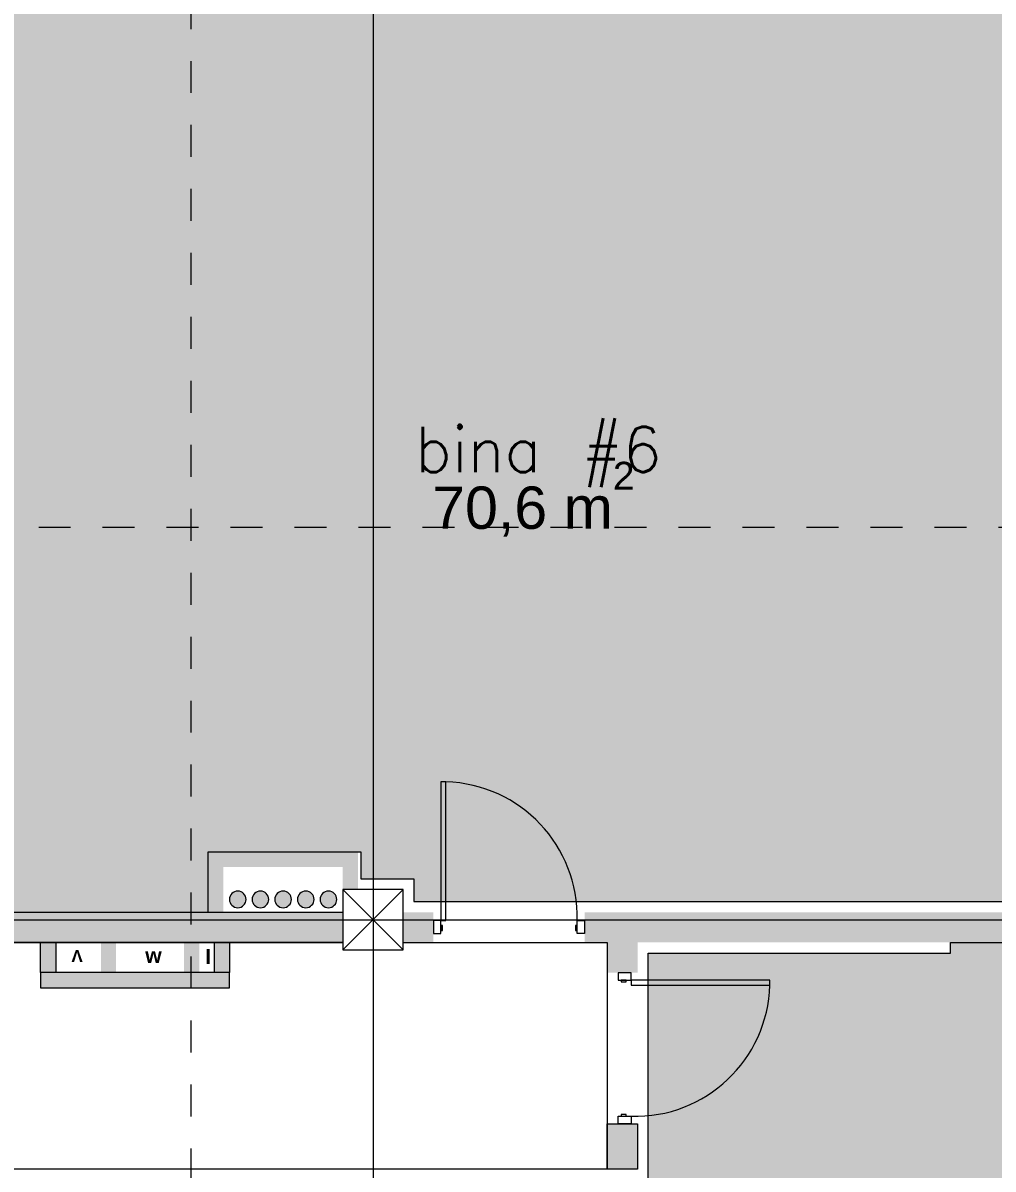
# Model space of a CAD drawing. Header units: metres. Extents: x 476297 to 476657, y 4620828 to 4621206.
# Drawn here: x 476423.04 to 476429.46, y 4621073.07 to 4621080.66 of the extents above; entities that cross this region are included whole.
import ezdxf

# ---------------------------------------------------------------- set-up
doc = ezdxf.new("R2010")
doc.units = ezdxf.units.M
doc.header["$MEASUREMENT"] = 0
doc.linetypes.add('Dashed', pattern=[0.423333, 0.211667, -0.211667])
for name, color, linetype in [('2D Drafting - General_Pen_No__1', 7, 'Continuous'), ('2D Drafting - General_Pen_No__1_Pen_No__7', 7, 'Continuous'), ('2D Drafting - General_Pen_No__250', 7, 'Continuous'), ('2D Drafting - General_Pen_No__250_Pen_No__7', 7, 'Continuous'), ('a-iataki_Pen_No__1', 7, 'Continuous'), ('Annotation - Text_Pen_No__7', 7, 'Continuous'), ('Doors_Pen_No__7_Pen_No__7', 7, 'Continuous'), ('G-Anno-Nplt', 7, 'Continuous'), ('New.', 7, 'Continuous'), ('New0_Pen_No__250', 7, 'Continuous'), ('New2D Drafting - General_Pen_No__30_Pen_No__9_Pen_No__9', 7, 'Continuous'), ('Newshenobebi', 7, 'Continuous'), ('shaxtebi da milebi_Pen_No__1_Pen_No__1', 7, 'Continuous'), ('shaxtebi da milebi_Pen_No__5_Pen_No__5', 7, 'Continuous'), ('zoma', 7, 'Continuous'), ('zoma_Pen_No__5', 7, 'Continuous')]:
    doc.layers.add(name, color=color, linetype=linetype)
doc.styles.add('GENERATED_STYLE_1', font='arial.ttf')
doc.styles.add('GENERATED_STYLE_2', font='arial.ttf')
doc.styles.add('GENERATED_STYLE_5', font='arialbd.ttf')
doc.dimstyles.new('GENERATED_STYLE__1', dxfattribs={"dimtxt": 0.2, "dimasz": 0.064421, "dimexe": 0.18, "dimexo": 0.003, "dimgap": 0.09, "dimtad": 1, "dimtih": 1, "dimtoh": 1, "dimzin": 0, "dimdsep": 46, "dimtxsty": 'GENERATED_STYLE_2', "dimblk": 'ARROWHEAD_2', "dimblk1": 'ARROWHEAD_2', "dimblk2": 'ARROWHEAD_2', "dimcen": 0.09, "dimclrd": 142, "dimclre": 142, "dimclrt": 142, "dimadec": 0, "dimazin": 0, "dimtfac": 1, "dimtdec": 4, "dimtmove": 0, "dimatfit": 3, "dimfxl": 1, "dimtolj": 1, "dimtzin": 0, "dimarcsym": 0})

# ---------------------------------------------------------------- blocks, each defined once
blk = doc.blocks.new('*D344', base_point=(476844.5271, 4621385.791))
at = {"layer": 'zoma', "color": 142, "linetype": 'Continuous', "lineweight": 0, "transparency": 16777216}
for p, q in [((476418.6795, 4621099.6333), (476418.6305, 4621099.5485)), ((476418.655, 4621099.5273), (476418.655, 4621099.6545)), ((476425.1795, 4621099.6333), (476425.1305, 4621099.5485)), ((476425.155, 4621099.5273), (476425.155, 4621099.6545)), ((476418.655, 4621099.5909), (476425.155, 4621099.5909))]:
    blk.add_line(p, q, dxfattribs=at)
at = {"layer": 'zoma', "color": 142, "lineweight": 0, "transparency": 16777216, "char_height": 0.2, "attachment_point": 7, "style": 'GENERATED_STYLE_2'}
for s, insert in [('\\A1;{\\pql;\\fArial CYR|b0|i0|c204|p34;6,50}', (476421.639, 4621099.6309)), ('\\A1;{\\pql;\\fArial CYR|b0|i0|c204|p34;0,40}', (476424.5984, 4621099.6309))]:
    blk.add_mtext(s, dxfattribs=dict(at, insert=insert))
blk = doc.blocks.new('ARROWHEAD_2')
at = {"color": 0, "linetype": 'Continuous', "lineweight": 0}
for p, q in [((0, 0), (-1, 0)), ((-0.38, -0.66), (0.38, 0.66))]:
    blk.add_line(p, q, dxfattribs=at)
blk = doc.blocks.new('*D345', base_point=(476844.5271, 4621385.791))
at = {"layer": 'zoma', "color": 142, "linetype": 'Continuous', "lineweight": 0, "transparency": 16777216}
for p, q in [((476425.1795, 4621099.6333), (476425.1305, 4621099.5485)), ((476425.155, 4621099.5273), (476425.155, 4621099.6545)), ((476425.5795, 4621099.6333), (476425.5305, 4621099.5485)), ((476425.555, 4621099.5273), (476425.555, 4621099.6545)), ((476425.155, 4621099.5909), (476425.555, 4621099.5909))]:
    blk.add_line(p, q, dxfattribs=at)
blk = doc.blocks.new('*D346', base_point=(476844.5271, 4621385.791))
at = {"layer": 'zoma', "color": 142, "linetype": 'Continuous', "lineweight": 0, "transparency": 16777216}
for p, q in [((476425.5795, 4621099.6333), (476425.5305, 4621099.5485)), ((476425.555, 4621099.5273), (476425.555, 4621099.6545)), ((476432.0795, 4621099.6333), (476432.0305, 4621099.5485)), ((476432.055, 4621099.5273), (476432.055, 4621099.6545)), ((476425.555, 4621099.5909), (476432.055, 4621099.5909))]:
    blk.add_line(p, q, dxfattribs=at)
at = {"layer": 'zoma', "color": 142, "lineweight": 0, "transparency": 16777216, "char_height": 0.2, "attachment_point": 7, "style": 'GENERATED_STYLE_2'}
for s, insert in [('\\A1;{\\pql;\\fArial CYR|b0|i0|c204|p34;6,50}', (476428.539, 4621099.6309)), ('\\A1;{\\pql;\\fArial CYR|b0|i0|c204|p34;0,40}', (476431.4984, 4621099.6309))]:
    blk.add_mtext(s, dxfattribs=dict(at, insert=insert))

msp = doc.modelspace()

# ---------------------------------------------------------------- hatches: boundary and pattern name
at = {"layer": '2D Drafting - General_Pen_No__250', "linetype": 'Continuous', "lineweight": 0}
msp.add_hatch(color=7, dxfattribs=at).paths.add_polyline_path([(476423.256, 4621074.5706), (476423.256, 4621074.3712), (476423.156, 4621074.3712), (476423.156, 4621074.5706)])
at = {"layer": '2D Drafting - General_Pen_No__250_Pen_No__7', "linetype": 'Continuous', "lineweight": 0}
for points in [[(476425.1558, 4621075.1706), (476425.2557, 4621075.1706), (476425.2557, 4621074.9206), (476425.1558, 4621074.9206), (476425.1558, 4621075.0706), (476424.3658, 4621075.0706), (476424.3658, 4621074.7706), (476424.2656, 4621074.7706), (476424.2656, 4621075.1706)], [(476425.1558, 4621074.5706), (476421.5558, 4621074.5706), (476421.5558, 4621074.7706), (476425.1558, 4621074.7706)], [(476425.7554, 4621074.5706), (476425.5558, 4621074.5706), (476425.5558, 4621074.7706), (476425.7554, 4621074.7706)], [(476432.0558, 4621074.5706), (476426.7554, 4621074.5706), (476426.7554, 4621074.7706), (476432.0558, 4621074.7706)], [(476427.1061, 4621074.5706), (476427.1061, 4621074.3704), (476426.9061, 4621074.3704), (476426.9061, 4621074.5706)], [(476426.9061, 4621073.3704), (476427.1061, 4621073.3704), (476427.1061, 4621073.0706), (476426.9061, 4621073.0706)]]:
    msp.add_hatch(color=7, dxfattribs=at).paths.add_polyline_path(points)
at = {"layer": 'G-Anno-Nplt', "linetype": 'Continuous', "lineweight": 0}
for points in [[(476432.1858, 4621074.9906), (476432.1858, 4621081.3506), (476431.9858, 4621081.3506), (476431.9858, 4621081.5506), (476425.6258, 4621081.5506), (476425.6258, 4621081.3506), (476425.0858, 4621081.3506), (476425.0858, 4621081.5506), (476421.6258, 4621081.5506), (476421.6258, 4621076.2206), (476421.5558, 4621076.2206), (476421.5558, 4621074.7706), (476424.2656, 4621074.7706), (476424.2656, 4621074.8406), (476424.2656, 4621075.1706), (476425.2758, 4621075.1706), (476425.2758, 4621074.9906), (476425.6258, 4621074.9906), (476425.6258, 4621074.8406), (476431.9858, 4621074.8406), (476431.9858, 4621074.9906)], [(476432.2558, 4621074.1004), (476432.2558, 4621072.6706), (476432.1858, 4621072.6706), (476432.1858, 4621072.0723), (476431.7858, 4621072.0723), (476431.7858, 4621071.2501), (476431.9858, 4621071.2501), (476431.9858, 4621070.9804), (476432.1858, 4621070.9804), (476432.1858, 4621064.5906), (476431.9858, 4621064.5906), (476431.9858, 4621064.4606), (476425.6258, 4621064.4606), (476425.6258, 4621064.5906), (476425.5258, 4621064.5906), (476425.5258, 4621070.9506), (476425.6258, 4621070.9506), (476425.6258, 4621071.4906), (476425.5258, 4621071.4906), (476425.5258, 4621072.4006), (476425.966, 4621072.4006), (476425.966, 4621072.8006), (476427.1761, 4621072.8006), (476427.1761, 4621074.5006), (476429.1758, 4621074.5006), (476429.1758, 4621074.5706), (476431.8558, 4621074.5706), (476431.8558, 4621074.1004), (476432.1858, 4621074.1004)]]:
    msp.add_hatch(color=167, dxfattribs=at).paths.add_polyline_path(points)
at = {"layer": 'New2D Drafting - General_Pen_No__30_Pen_No__9_Pen_No__9', "linetype": 'Continuous', "lineweight": 0}
for points in [[(476423.556, 4621074.3709), (476423.556, 4621074.5707), (476423.656, 4621074.5707), (476423.656, 4621074.3709)], [(476424.106, 4621074.5706), (476424.206, 4621074.5706), (476424.206, 4621074.3709), (476424.106, 4621074.3709)], [(476424.306, 4621074.5706), (476424.406, 4621074.5706), (476424.406, 4621074.3708), (476424.306, 4621074.3708)], [(476423.156, 4621074.2709), (476424.406, 4621074.2709), (476424.406, 4621074.3709), (476423.156, 4621074.3709)]]:
    msp.add_hatch(color=7, dxfattribs=at).paths.add_polyline_path(points)
at = {"layer": 'shaxtebi da milebi_Pen_No__1_Pen_No__1', "linetype": 'Continuous', "lineweight": 0}
msp.add_hatch(color=1, dxfattribs=at).paths.add_polyline_path([(476425.0058, 4621074.8556, -1), (476425.1158, 4621074.8556, -1)])
at = {"layer": 'shaxtebi da milebi_Pen_No__5_Pen_No__5', "linetype": 'Continuous', "lineweight": 0}
for color, points in [(251, [(476424.4058, 4621074.8556, 1), (476424.5158, 4621074.8556, 1)]), (251, [(476424.5558, 4621074.8556, 1), (476424.6658, 4621074.8556, 1)]), (5, [(476424.7058, 4621074.8556, 1), (476424.8158, 4621074.8556, 1)]), (5, [(476424.8558, 4621074.8556, 1), (476424.9658, 4621074.8556, 1)])]:
    msp.add_hatch(color=color, dxfattribs=at).paths.add_polyline_path(points)

# ---------------------------------------------------------------- linework, layer by layer
at = {"layer": '2D Drafting - General_Pen_No__1', "color": 7, "linetype": 'Continuous', "lineweight": 0}
for p, q in [((476425.5558, 4621074.5206), (476425.1558, 4621074.9206)), ((476425.1558, 4621074.5206), (476425.5558, 4621074.9206))]:
    msp.add_line(p, q, dxfattribs=at)
at = {"layer": '2D Drafting - General_Pen_No__1', "color": 7, "linetype": 'Continuous', "lineweight": 0, "flags": 128}
msp.add_lwpolyline([(476425.1558, 4621074.5206), (476425.5558, 4621074.5206), (476425.5558, 4621074.9206), (476425.1558, 4621074.9206)], close=True, dxfattribs=at)
at = {"layer": '2D Drafting - General_Pen_No__1_Pen_No__7', "color": 7, "linetype": 'Continuous', "lineweight": 0}
for centre, start, end in [((476425.8132, 4621074.7403), 358.3962, 88.3962), ((476427.0886, 4621074.3127), 268.3962, 358.3962)]:
    msp.add_arc(centre, 0.8932, start, end, dxfattribs=at)
at = {"layer": '2D Drafting - General_Pen_No__250', "color": 7, "linetype": 'Continuous', "lineweight": 0, "flags": 128}
msp.add_lwpolyline([(476423.256, 4621074.5706), (476423.256, 4621074.3712), (476423.156, 4621074.3712), (476423.156, 4621074.5706)], close=True, dxfattribs=at)
at = {"layer": '2D Drafting - General_Pen_No__250_Pen_No__7', "color": 7, "linetype": 'Continuous', "lineweight": 0, "flags": 128}
for points in [[(476425.1558, 4621074.5706), (476421.5558, 4621074.5706), (476421.5558, 4621074.7706), (476425.1558, 4621074.7706)], [(476426.9061, 4621073.3704), (476427.1061, 4621073.3704), (476427.1061, 4621073.0706), (476426.9061, 4621073.0706)]]:
    msp.add_lwpolyline(points, close=True, dxfattribs=at)
at = {"layer": 'Doors_Pen_No__7_Pen_No__7', "color": 7, "linetype": 'Continuous', "lineweight": 0, "flags": 128}
for points in [[(476425.8048, 4621074.7153), (476425.8382, 4621074.7153), (476425.8382, 4621075.6332), (476425.8048, 4621075.6332)], [(476425.7554, 4621074.6306), (476425.8048, 4621074.6306), (476425.8048, 4621074.7153), (476425.7554, 4621074.7153)], [(476425.8048, 4621074.6486), (476425.8159, 4621074.6486), (476425.8159, 4621074.6819), (476425.8048, 4621074.6819)], [(476426.6949, 4621074.6486), (476426.7061, 4621074.6486), (476426.7061, 4621074.6819), (476426.6949, 4621074.6819)], [(476426.7554, 4621074.6306), (476426.7061, 4621074.6306), (476426.7061, 4621074.7153), (476426.7554, 4621074.7153)], [(476426.9789, 4621074.3704), (476426.9789, 4621074.321), (476427.0636, 4621074.321), (476427.0636, 4621074.3704)], [(476426.9969, 4621074.321), (476426.9969, 4621074.3099), (476427.0303, 4621074.3099), (476427.0303, 4621074.321)], [(476427.0636, 4621074.321), (476427.0636, 4621074.2877), (476427.9815, 4621074.2877), (476427.9815, 4621074.321)], [(476426.9789, 4621073.3704), (476426.9789, 4621073.4198), (476427.0636, 4621073.4198), (476427.0636, 4621073.3704)], [(476426.9969, 4621073.4309), (476426.9969, 4621073.4198), (476427.0303, 4621073.4198), (476427.0303, 4621073.4309)]]:
    msp.add_lwpolyline(points, close=True, dxfattribs=at)
at = {"layer": 'G-Anno-Nplt', "color": 7, "linetype": 'Continuous', "lineweight": 0, "flags": 128}
msp.add_lwpolyline([(476432.1858, 4621074.9906), (476432.1858, 4621081.3506), (476431.9858, 4621081.3506), (476431.9858, 4621081.5506), (476425.6258, 4621081.5506), (476425.6258, 4621081.3506), (476425.0858, 4621081.3506), (476425.0858, 4621081.5506), (476421.6258, 4621081.5506), (476421.6258, 4621076.2206), (476421.5558, 4621076.2206), (476421.5558, 4621074.7706), (476424.2656, 4621074.7706), (476424.2656, 4621074.8406), (476424.2656, 4621075.1706), (476425.2758, 4621075.1706), (476425.2758, 4621074.9906), (476425.6258, 4621074.9906), (476425.6258, 4621074.8406), (476431.9858, 4621074.8406), (476431.9858, 4621074.9906)], close=True, dxfattribs=at)
msp.add_lwpolyline([(476427.1761, 4621072.8006), (476427.1761, 4621074.5006), (476429.1758, 4621074.5006), (476429.1758, 4621074.5706), (476431.8558, 4621074.5706), (476431.8558, 4621074.1004), (476432.1858, 4621074.1004), (476432.2558, 4621074.1004), (476432.2558, 4621072.6706)], dxfattribs=at)
at = {"layer": 'New0_Pen_No__250', "color": 7, "linetype": 'Continuous', "lineweight": 0, "flags": 128}
msp.add_lwpolyline([(476416.9056, 4621073.0706), (476416.9056, 4621074.5706), (476418.2558, 4621074.5706), (476418.2558, 4621074.5206), (476418.6558, 4621074.5206), (476418.6558, 4621074.9206), (476418.4558, 4621074.9206), (476418.4558, 4621081.4204), (476418.6558, 4621081.4204), (476418.6558, 4621081.6206), (476421.3559, 4621081.6206), (476421.3559, 4621074.5706), (476425.1558, 4621074.5706), (476425.1558, 4621074.5206), (476425.5558, 4621074.5206), (476425.5558, 4621074.5706), (476426.9061, 4621074.5706), (476426.9061, 4621073.0706)], close=True, dxfattribs=at)
at = {"layer": 'New2D Drafting - General_Pen_No__30_Pen_No__9_Pen_No__9', "color": 7, "linetype": 'Continuous', "lineweight": 0, "flags": 128}
for points in [[(476424.306, 4621074.5706), (476424.406, 4621074.5706), (476424.406, 4621074.3708), (476424.306, 4621074.3708)], [(476423.156, 4621074.2709), (476424.406, 4621074.2709), (476424.406, 4621074.3709), (476423.156, 4621074.3709)]]:
    msp.add_lwpolyline(points, close=True, dxfattribs=at)
at = {"layer": 'Newshenobebi', "color": 1, "linetype": 'Dashed', "lineweight": 0}
for points in [[(476424.1515, 4621061.5656), (476424.1515, 4621086.3944)], [(476436.9018, 4621077.3163), (476385.8286, 4621077.3163)]]:
    msp.add_lwpolyline(points, dxfattribs=at)
at = {"layer": 'shaxtebi da milebi_Pen_No__1_Pen_No__1', "color": 1, "linetype": 'Continuous', "lineweight": 0, "flags": 128}
msp.add_lwpolyline([(476425.0058, 4621074.8556, 1), (476425.1158, 4621074.8556, 1)], format="xyb", close=True, dxfattribs=at)
at = {"layer": 'shaxtebi da milebi_Pen_No__5_Pen_No__5', "color": 251, "linetype": 'Continuous', "lineweight": 0, "flags": 128}
for points in [[(476424.4058, 4621074.8556, 1), (476424.5158, 4621074.8556, 1)], [(476424.5558, 4621074.8556, 1), (476424.6658, 4621074.8556, 1)]]:
    msp.add_lwpolyline(points, format="xyb", close=True, dxfattribs=at)
at = {"layer": 'shaxtebi da milebi_Pen_No__5_Pen_No__5', "color": 5, "linetype": 'Continuous', "lineweight": 0, "flags": 128}
for points in [[(476424.7058, 4621074.8556, 1), (476424.8158, 4621074.8556, 1)], [(476424.8558, 4621074.8556, 1), (476424.9658, 4621074.8556, 1)]]:
    msp.add_lwpolyline(points, format="xyb", close=True, dxfattribs=at)
at = {"layer": 'zoma_Pen_No__5', "color": 5, "linetype": 'Continuous', "lineweight": 0}
for p, q in [((476425.3558, 4621085.3302), (476425.3558, 4621060.6194)), ((476386.7753, 4621074.7206), (476436.6616, 4621074.7206)), ((476386.7753, 4621074.7206), (476436.6616, 4621074.7206))]:
    msp.add_line(p, q, dxfattribs=at)

# ---------------------------------------------------------------- texts
at = {"layer": 'a-iataki_Pen_No__1', "color": 1, "linetype": 'Continuous', "lineweight": 0, "insert": (476423.3604, 4621074.441), "char_height": 0.08, "attachment_point": 3, "rotation": 180.00001, "style": 'GENERATED_STYLE_5'}
msp.add_mtext('\\A1;{\\pqr;\\fArial|b1|i0|c0|p34;V}', dxfattribs=at)
at = {"layer": 'Annotation - Text_Pen_No__7', "color": 142, "linetype": 'Continuous', "lineweight": 0, "insert": (476426.4494, 4621077.9831), "char_height": 0.3, "attachment_point": 2}
msp.add_mtext('\\A1;{\\pqc;\\Ftxt.shx;bina #\\Ftxt.shx;6}', dxfattribs=at)
at = {"layer": 'G-Anno-Nplt', "color": 142, "lineweight": 0, "insert": (476425.747, 4621077.2558), "char_height": 0.28, "attachment_point": 7, "style": 'GENERATED_STYLE_1'}
msp.add_mtext('{\\fArial|b0|i0|c0|p34;70,6 m{\\H0.66x;\\S2^  ;}}', dxfattribs=at)
at = {"layer": 'New.', "color": 1, "linetype": 'Continuous', "lineweight": 0, "char_height": 0.1, "attachment_point": 2, "rotation": 0.00001, "style": 'GENERATED_STYLE_5'}
for s, insert in [('\\A1;{\\pqc;\\fArial|b1|i0|c0|p34;w}', (476423.903, 4621074.535)), ('\\A1;{\\pqc;\\fArial|b1|i0|c0|p34;I}', (476424.2652, 4621074.5272))]:
    msp.add_mtext(s, dxfattribs=dict(at, insert=insert))

# ---------------------------------------------------------------- dimensions: what is measured, and where the dimension line sits
at = {"layer": 'zoma', "color": 142, "linetype": 'Continuous', "lineweight": 0}
for base, p1, p2, picture, middle in [((476425.155, 4621099.5909), (476418.655, 4621066.4847), (476425.155, 4621066.4847), '*D344', (476421.8987, 4621099.7309)), ((476432.055, 4621099.5909), (476425.555, 4621066.4847), (476432.055, 4621066.4847), '*D346', (476428.7987, 4621099.7309)), ((476425.555, 4621099.5909), (476425.155, 4621066.4847), (476425.555, 4621066.4847), '*D345', (476424.8582, 4621099.7309))]:
    dim = msp.add_linear_dim(base=base, p1=p1, p2=p2, dimstyle='GENERATED_STYLE__1', dxfattribs=at)
    dim.commit()
    dim.dimension.update_dxf_attribs({"geometry": picture, "text_midpoint": middle, "dimtype": 160})

doc.saveas('drawing.dxf')
